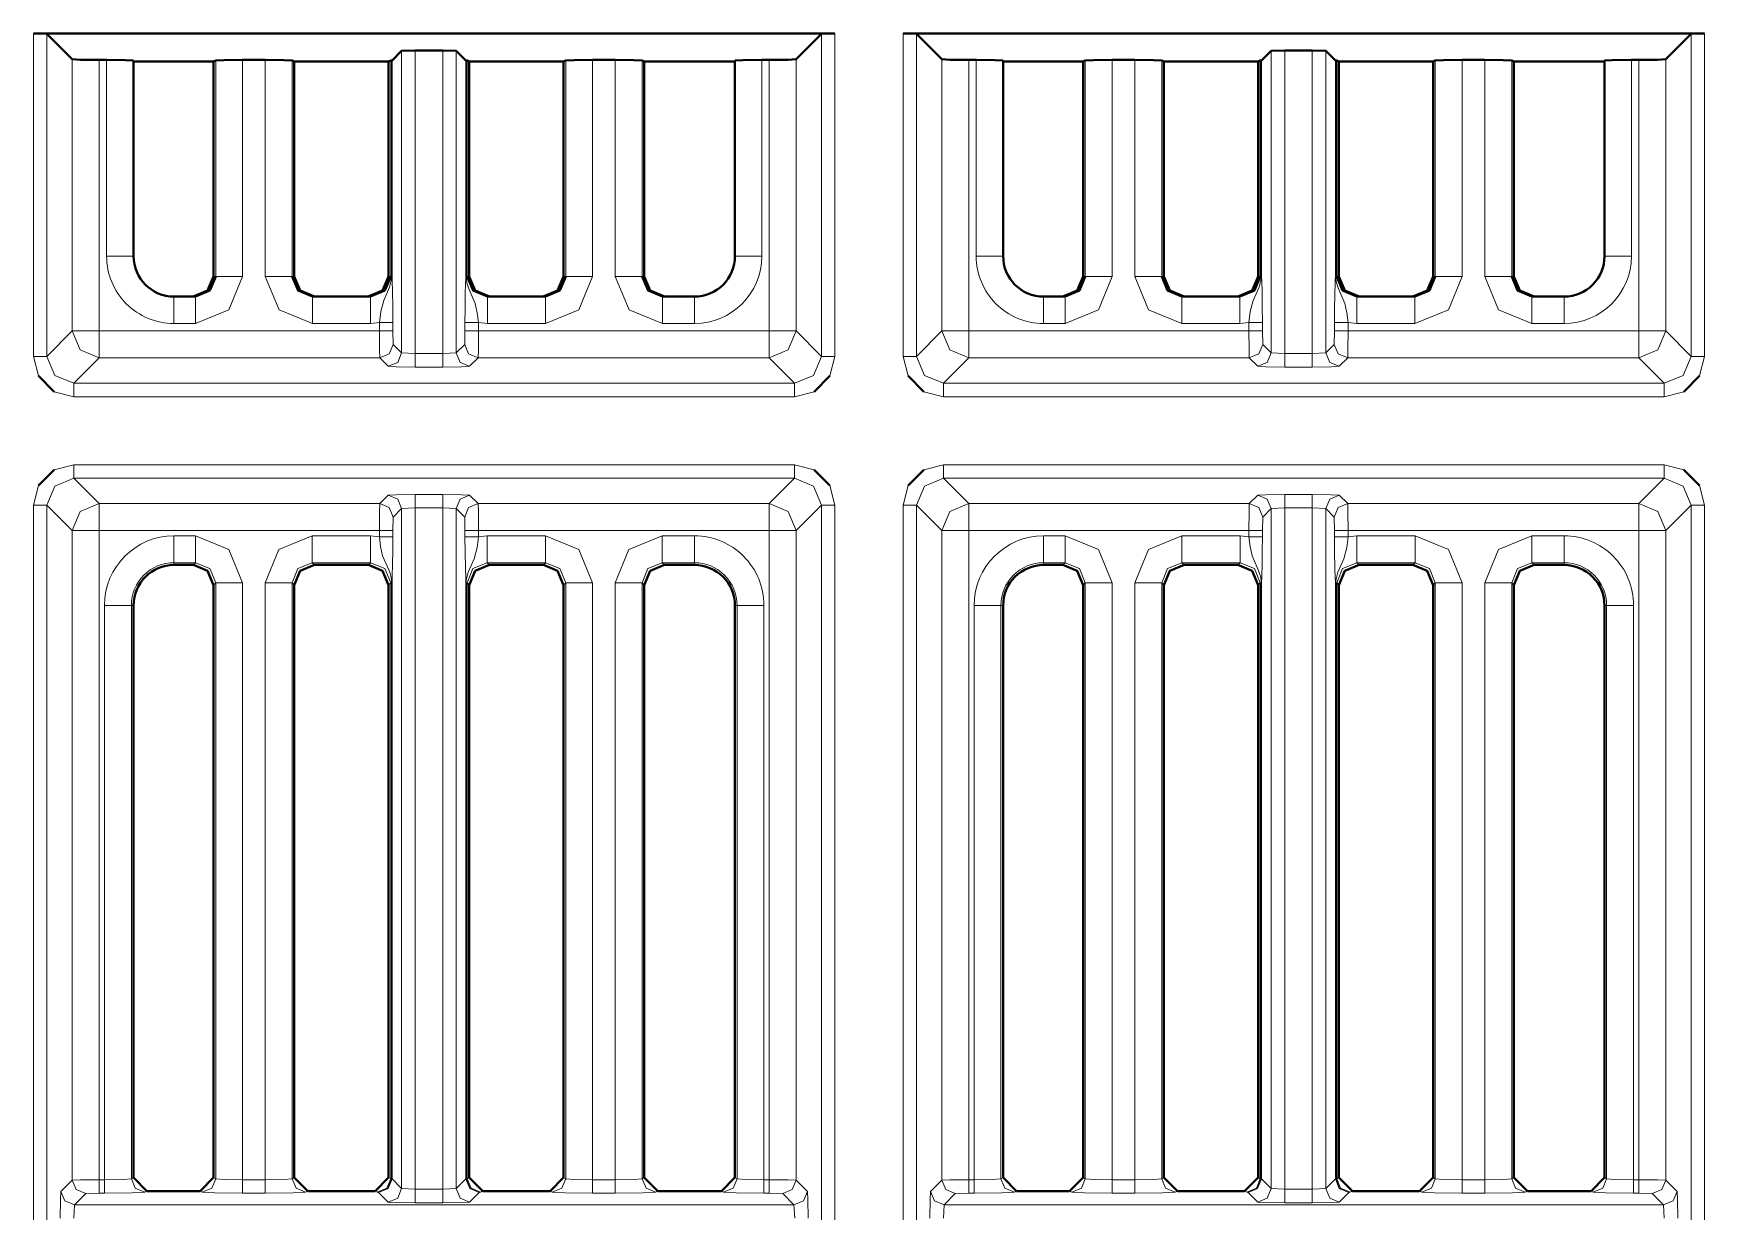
# Model space of a CAD drawing. Header units: millimetres. Extents: x 0 to 2941, y -405 to 1422.
# Drawn here: x 879.3 to 941.4, y 656.2 to 699.9 of the extents above; entities that cross this region are included whole.
import ezdxf

# ---------------------------------------------------------------- set-up
doc = ezdxf.new("R2010")
doc.units = ezdxf.units.MM
doc.layers.add('FINE', color=9, linetype='Continuous')
doc.layers.add('OUTLINE', color=7, linetype='Continuous')

msp = doc.modelspace()

# ---------------------------------------------------------------- linework, layer by layer
at = {"layer": 'FINE', "lineweight": 9}
for p, q in [((879.28, 699.94), (879.28, 687.953)), ((879.779, 687.953), (879.779, 699.928)), ((908.554, 699.928), (908.554, 687.953)), ((909.053, 687.953), (909.053, 699.94)), ((911.58, 699.94), (911.58, 687.953)), ((912.08, 687.953), (912.08, 699.928)), ((940.854, 699.928), (940.854, 687.953)), ((941.354, 687.953), (941.354, 699.94)), ((881.723, 688.897), (881.723, 698.958)), ((887.05, 690.922), (887.05, 698.958)), ((887.89, 698.958), (887.89, 690.922)), ((892.957, 688.082), (892.957, 699.299)), ((893.457, 699.312), (893.457, 688.056)), ((894.483, 688.056), (894.483, 699.312)), ((894.982, 699.299), (894.982, 688.082)), ((900.05, 690.922), (900.05, 698.958)), ((900.89, 698.958), (900.89, 690.922)), ((906.335, 691.673), (906.335, 698.958)), ((906.61, 698.958), (906.61, 688.897)), ((907.61, 688.897), (907.61, 698.984)), ((914.023, 688.897), (914.023, 698.958)), ((914.299, 698.958), (914.299, 691.673)), ((919.349, 690.922), (919.349, 698.958)), ((920.19, 698.958), (920.19, 690.922)), ((925.257, 688.082), (925.257, 699.299)), ((925.757, 699.312), (925.757, 688.056)), ((926.782, 688.056), (926.782, 699.312)), ((927.282, 699.299), (927.282, 688.082)), ((932.35, 690.922), (932.35, 698.958)), ((933.19, 698.958), (933.19, 690.922)), ((938.635, 691.673), (938.635, 698.958)), ((938.91, 698.958), (938.91, 688.897)), ((939.91, 688.897), (939.91, 698.984)), ((888.888, 690.922), (888.888, 698.934)), ((892.551, 698.934), (892.551, 690.922)), ((892.583, 698.939), (892.583, 690.922)), ((892.6, 690.922), (892.6, 698.942)), ((895.34, 698.942), (895.34, 690.922)), ((895.356, 690.922), (895.356, 698.939)), ((895.388, 690.922), (895.388, 698.934)), ((899.051, 698.934), (899.051, 690.922)), ((901.888, 690.922), (901.888, 698.934)), ((924.851, 698.934), (924.851, 690.922)), ((924.883, 698.939), (924.883, 690.922)), ((924.9, 690.922), (924.9, 698.942)), ((927.656, 690.922), (927.656, 698.939)), ((927.688, 690.922), (927.688, 698.934)), ((931.351, 698.934), (931.351, 690.922)), ((934.188, 690.922), (934.188, 698.934)), ((888.97, 690.922), (888.888, 690.922)), ((892.551, 690.922), (892.47, 690.922)), ((895.47, 690.922), (895.388, 690.922)), ((899.051, 690.922), (898.97, 690.922)), ((901.97, 690.922), (901.888, 690.922)), ((924.851, 690.922), (924.77, 690.922)), ((927.77, 690.922), (927.688, 690.922)), ((931.351, 690.922), (931.27, 690.922)), ((934.27, 690.922), (934.188, 690.922)), ((884.499, 689.172), (885.297, 689.172)), ((889.642, 689.172), (891.797, 689.172)), ((891.797, 689.172), (892.129, 689.204)), ((892.629, 688.897), (892.629, 689.204)), ((895.31, 689.204), (895.31, 688.897)), ((895.81, 688.897), (895.81, 689.204)), ((895.81, 689.204), (896.142, 689.172)), ((896.142, 689.172), (898.297, 689.172)), ((916.799, 689.172), (917.597, 689.172)), ((921.942, 689.172), (924.097, 689.172)), ((924.097, 689.172), (924.429, 689.204)), ((924.429, 689.204), (924.429, 688.897)), ((924.929, 688.897), (924.929, 689.204)), ((928.11, 688.897), (928.11, 689.204)), ((928.11, 689.204), (928.442, 689.172)), ((928.442, 689.172), (930.597, 689.172)), ((934.942, 689.172), (936.135, 689.172)), ((892.641, 688.397), (892.629, 688.897)), ((895.31, 688.897), (895.298, 688.397)), ((906.61, 688.897), (895.81, 688.897)), ((908.554, 687.953), (907.61, 688.897)), ((924.429, 688.897), (914.023, 688.897)), ((938.91, 688.897), (928.11, 688.897)), ((940.854, 687.953), (939.91, 688.897)), ((879.28, 687.953), (879.468, 687.226)), ((880.779, 686.953), (881.723, 687.897)), ((881.723, 687.897), (892.142, 687.897)), ((892.142, 687.897), (892.457, 687.582)), ((892.957, 688.082), (892.641, 688.397)), ((893.457, 688.056), (892.957, 688.082)), ((894.483, 688.056), (893.457, 688.056)), ((894.982, 688.082), (894.483, 688.056)), ((895.298, 688.397), (894.982, 688.082)), ((895.482, 687.582), (895.797, 687.897)), ((895.797, 687.897), (906.61, 687.897)), ((906.61, 687.897), (907.554, 686.953)), ((908.865, 687.226), (909.053, 687.953)), ((911.58, 687.953), (911.768, 687.226)), ((913.079, 686.953), (914.023, 687.897)), ((914.023, 687.897), (924.442, 687.897)), ((925.757, 688.056), (925.257, 688.082)), ((926.782, 688.056), (925.757, 688.056)), ((927.282, 688.082), (926.782, 688.056)), ((927.598, 688.397), (927.282, 688.082)), ((927.782, 687.582), (928.097, 687.897)), ((928.097, 687.897), (938.91, 687.897)), ((938.91, 687.897), (939.854, 686.953)), ((941.165, 687.226), (941.354, 687.953)), ((880.052, 686.641), (880.779, 686.454)), ((907.554, 686.953), (880.779, 686.953)), ((907.554, 686.454), (908.281, 686.641)), ((912.352, 686.641), (913.079, 686.454)), ((939.854, 686.953), (913.079, 686.953)), ((880.779, 686.454), (907.554, 686.454)), ((908.281, 683.739), (907.554, 683.927)), ((940.581, 683.739), (939.854, 683.927)), ((879.468, 683.155), (879.28, 682.428)), ((894.483, 682.824), (893.457, 682.824)), ((907.554, 683.428), (906.61, 682.484)), ((909.053, 682.428), (908.865, 683.155)), ((911.768, 683.155), (911.58, 682.428)), ((913.079, 683.428), (939.854, 683.428)), ((914.023, 682.484), (913.079, 683.428)), ((939.854, 683.428), (938.91, 682.484)), ((879.28, 682.428), (879.28, 627.848)), ((892.142, 682.484), (881.723, 682.484)), ((892.457, 682.799), (892.142, 682.484)), ((892.641, 681.984), (892.957, 682.299)), ((892.957, 657.058), (892.957, 682.299)), ((893.457, 682.325), (893.457, 657.032)), ((894.483, 657.032), (894.483, 682.325)), ((894.483, 682.325), (894.982, 682.299)), ((894.982, 682.299), (895.298, 681.984)), ((894.982, 682.299), (894.982, 657.058)), ((895.797, 682.484), (895.482, 682.799)), ((906.61, 682.484), (895.797, 682.484)), ((907.61, 681.484), (908.554, 682.428)), ((908.554, 682.428), (908.554, 627.86)), ((909.053, 627.848), (909.053, 682.428)), ((911.58, 682.428), (911.58, 627.848)), ((912.08, 682.428), (913.023, 681.484)), ((912.08, 627.703), (912.08, 682.428)), ((924.442, 682.484), (914.023, 682.484)), ((924.757, 682.799), (924.442, 682.484)), ((924.942, 681.984), (925.257, 682.299)), ((925.257, 682.299), (925.757, 682.325)), ((925.257, 657.058), (925.257, 682.299)), ((925.757, 682.325), (925.757, 657.032)), ((925.757, 682.325), (926.782, 682.325)), ((927.282, 682.299), (927.598, 681.984)), ((927.282, 682.299), (927.282, 657.058)), ((928.097, 682.484), (927.782, 682.799)), ((938.91, 682.484), (928.097, 682.484)), ((939.91, 681.484), (940.854, 682.428)), ((940.854, 682.428), (940.854, 627.86)), ((892.629, 681.484), (892.641, 681.984)), ((895.298, 681.984), (895.31, 681.484)), ((924.929, 681.484), (924.942, 681.984)), ((927.598, 681.984), (927.61, 681.484)), ((880.723, 681.484), (880.723, 657.373)), ((881.723, 681.484), (892.129, 681.484)), ((881.723, 657.386), (881.723, 681.484)), ((892.129, 681.258), (891.802, 681.288)), ((892.129, 681.484), (892.129, 681.258)), ((892.629, 681.258), (892.629, 681.484)), ((895.31, 681.484), (895.31, 681.258)), ((895.81, 681.484), (906.61, 681.484)), ((895.81, 681.258), (895.81, 681.484)), ((903.835, 681.288), (902.637, 681.288)), ((906.61, 681.484), (906.61, 657.386)), ((913.023, 681.484), (913.023, 657.373)), ((914.023, 681.484), (924.429, 681.484)), ((914.023, 657.386), (914.023, 681.484)), ((924.429, 681.258), (924.102, 681.288)), ((924.429, 681.484), (924.429, 681.258)), ((924.929, 681.258), (924.929, 681.484)), ((927.61, 681.484), (927.61, 681.258)), ((928.11, 681.484), (938.91, 681.484)), ((928.11, 681.258), (928.11, 681.484)), ((938.91, 681.484), (938.91, 657.386)), ((939.91, 657.373), (939.91, 681.484)), ((884.499, 680.208), (884.499, 680.29)), ((884.499, 680.29), (885.302, 680.29)), ((885.302, 680.29), (885.221, 680.208)), ((889.719, 680.208), (889.637, 680.29)), ((889.637, 680.29), (891.802, 680.29)), ((891.802, 680.29), (891.721, 680.208)), ((896.219, 680.208), (896.137, 680.29)), ((896.137, 680.29), (898.302, 680.29)), ((898.302, 680.29), (898.221, 680.208)), ((902.719, 680.208), (902.637, 680.29)), ((917.602, 680.29), (917.521, 680.208)), ((922.019, 680.208), (921.937, 680.29)), ((928.519, 680.208), (928.437, 680.29)), ((928.437, 680.29), (930.602, 680.29)), ((930.602, 680.29), (930.521, 680.208)), ((935.019, 680.208), (934.937, 680.29)), ((934.937, 680.29), (936.135, 680.29)), ((936.135, 680.29), (936.135, 680.208)), ((885.97, 679.459), (886.051, 679.541)), ((886.051, 679.541), (886.051, 657.423)), ((887.89, 679.541), (887.89, 657.386)), ((888.888, 657.423), (888.888, 679.541)), ((888.888, 679.541), (888.97, 679.459)), ((892.47, 679.459), (892.551, 679.541)), ((892.551, 679.541), (892.551, 657.423)), ((892.583, 679.541), (892.583, 657.415)), ((892.6, 657.415), (892.6, 679.541)), ((895.34, 679.541), (895.34, 657.415)), ((895.388, 679.541), (895.47, 679.459)), ((895.388, 657.423), (895.388, 679.541)), ((898.97, 679.459), (899.051, 679.541)), ((899.051, 679.541), (899.051, 657.423)), ((900.05, 657.386), (900.05, 679.541)), ((900.89, 679.541), (900.89, 657.386)), ((901.888, 679.541), (901.97, 679.459)), ((901.888, 657.423), (901.888, 679.541)), ((918.27, 679.459), (918.351, 679.541)), ((918.351, 679.541), (918.351, 657.423)), ((919.349, 657.386), (919.349, 679.541)), ((920.19, 679.541), (920.19, 657.386)), ((924.77, 679.459), (924.851, 679.541)), ((924.851, 679.541), (924.851, 657.423)), ((924.883, 679.541), (924.883, 657.415)), ((924.9, 657.415), (924.9, 679.541)), ((927.64, 679.541), (927.64, 657.415)), ((927.688, 679.541), (927.77, 679.459)), ((927.688, 657.423), (927.688, 679.541)), ((931.27, 679.459), (931.351, 679.541)), ((931.351, 679.541), (931.351, 657.423)), ((932.35, 657.386), (932.35, 679.541)), ((933.19, 679.541), (933.19, 657.386)), ((881.919, 678.709), (881.919, 657.386)), ((905.335, 678.709), (905.416, 678.709)), ((905.416, 678.709), (905.416, 657.423)), ((906.415, 657.386), (906.415, 678.709)), ((914.219, 678.709), (914.219, 657.386)), ((915.217, 678.709), (915.299, 678.709)), ((915.217, 657.423), (915.217, 678.709)), ((937.635, 678.709), (937.716, 678.709)), ((937.716, 678.709), (937.716, 657.423)), ((938.715, 657.386), (938.715, 678.709)), ((880.723, 657.373), (880.303, 656.953)), ((881.919, 657.386), (881.723, 657.386)), ((882.999, 657.464), (882.917, 657.423)), ((886.051, 657.423), (885.97, 657.464)), ((887.89, 657.386), (887.05, 657.386)), ((888.97, 657.464), (888.888, 657.423)), ((892.551, 657.423), (892.47, 657.464)), ((892.583, 657.415), (892.551, 657.423)), ((892.957, 657.058), (892.6, 657.415)), ((895.34, 657.415), (894.982, 657.058)), ((895.388, 657.423), (895.356, 657.415)), ((895.47, 657.464), (895.388, 657.423)), ((899.051, 657.423), (898.97, 657.464)), ((900.89, 657.386), (900.05, 657.386)), ((901.97, 657.464), (901.888, 657.423)), ((905.416, 657.423), (905.335, 657.464)), ((906.61, 657.386), (906.415, 657.386)), ((908.03, 656.953), (907.61, 657.373)), ((913.023, 657.373), (912.603, 656.953)), ((914.219, 657.386), (914.023, 657.386)), ((915.299, 657.464), (915.217, 657.423)), ((918.351, 657.423), (918.27, 657.464)), ((920.19, 657.386), (919.349, 657.386)), ((921.27, 657.464), (921.188, 657.423)), ((924.851, 657.423), (924.77, 657.464)), ((924.883, 657.415), (924.851, 657.423)), ((925.257, 657.058), (924.9, 657.415)), ((927.64, 657.415), (927.282, 657.058)), ((927.688, 657.423), (927.656, 657.415)), ((927.77, 657.464), (927.688, 657.423)), ((931.351, 657.423), (931.27, 657.464)), ((933.19, 657.386), (932.35, 657.386)), ((934.27, 657.464), (934.188, 657.423)), ((937.716, 657.423), (937.635, 657.464)), ((938.91, 657.386), (938.715, 657.386)), ((940.33, 656.953), (939.91, 657.373)), ((880.803, 656.453), (881.223, 656.873)), ((881.223, 656.873), (881.723, 656.886)), ((881.723, 656.886), (881.919, 656.886)), ((883.416, 656.923), (883.498, 656.964)), ((885.47, 656.964), (885.552, 656.923)), ((887.05, 656.886), (887.89, 656.886)), ((889.388, 656.923), (889.47, 656.964)), ((891.97, 656.964), (892.052, 656.923)), ((892.052, 656.923), (892.1, 656.915)), ((892.1, 656.915), (892.457, 656.558)), ((893.457, 657.032), (892.957, 657.058)), ((894.483, 657.032), (893.457, 657.032)), ((894.982, 657.058), (894.483, 657.032)), ((895.888, 656.923), (895.97, 656.964)), ((898.47, 656.964), (898.552, 656.923)), ((900.05, 656.886), (900.89, 656.886)), ((902.388, 656.923), (902.47, 656.964)), ((904.835, 656.964), (904.917, 656.923)), ((906.415, 656.886), (906.61, 656.886)), ((906.61, 656.886), (907.11, 656.873)), ((907.11, 656.873), (907.53, 656.453)), ((913.103, 656.453), (913.523, 656.873)), ((913.523, 656.873), (914.023, 656.886)), ((914.023, 656.886), (914.219, 656.886)), ((915.717, 656.923), (915.799, 656.964)), ((917.77, 656.964), (917.852, 656.923)), ((919.349, 656.886), (920.19, 656.886)), ((921.688, 656.923), (921.77, 656.964)), ((924.27, 656.964), (924.352, 656.923)), ((924.352, 656.923), (924.4, 656.915)), ((924.4, 656.915), (924.757, 656.558)), ((927.282, 657.058), (926.782, 657.032)), ((927.782, 656.558), (928.139, 656.915)), ((928.139, 656.915), (928.188, 656.923)), ((928.188, 656.923), (928.27, 656.964)), ((930.77, 656.964), (930.852, 656.923)), ((932.35, 656.886), (933.19, 656.886)), ((934.688, 656.923), (934.77, 656.964)), ((937.135, 656.964), (937.217, 656.923)), ((938.715, 656.886), (938.91, 656.886)), ((938.91, 656.886), (939.41, 656.873)), ((939.41, 656.873), (939.83, 656.453)), ((880.778, 655.953), (880.803, 656.453)), ((880.803, 656.453), (907.53, 656.453)), ((893.457, 656.532), (894.483, 656.532)), ((907.53, 656.453), (907.556, 655.953)), ((913.078, 655.953), (913.103, 656.453)), ((913.103, 656.453), (939.83, 656.453)), ((925.757, 656.532), (926.782, 656.532)), ((939.83, 656.453), (939.856, 655.953))]:
    msp.add_line(p, q, dxfattribs=at)
for points in [[(880.723, 698.984), (880.723, 688.897), (879.779, 687.953)], [(913.023, 698.984), (913.023, 688.897), (912.08, 687.953)], [(886.051, 698.934), (886.051, 690.922), (885.97, 690.922)], [(918.351, 698.934), (918.351, 690.922), (918.27, 690.922)], [(921.27, 690.922), (921.188, 690.922), (921.188, 698.934)], [(927.64, 698.942), (927.64, 690.922), (927.64, 690.91), (927.639, 690.883), (927.638, 690.824), (927.637, 690.776), (927.634, 690.702), (927.62, 690.206), (927.613, 689.735), (927.61, 689.204)], [(882.999, 691.673), (882.706, 691.673), (881.998, 691.673)], [(906.335, 691.673), (905.628, 691.673), (905.335, 691.673)], [(915.299, 691.673), (915.006, 691.673), (914.299, 691.673)], [(938.635, 691.673), (937.927, 691.673), (937.635, 691.673)], [(885.297, 689.172), (886.536, 689.685), (887.05, 690.922)], [(886.051, 690.922), (886.361, 690.922), (887.05, 690.922)], [(887.89, 690.922), (888.578, 690.922), (888.888, 690.922)], [(887.89, 690.922), (888.403, 689.685), (889.642, 689.172)], [(892.583, 690.922), (892.581, 690.852), (892.572, 690.766), (892.512, 690.527), (892.292, 690.027), (892.18, 689.613), (892.129, 689.204)], [(892.583, 690.922), (892.562, 690.922), (892.551, 690.922)], [(892.6, 690.922), (892.595, 690.922), (892.583, 690.922)], [(892.629, 689.204), (892.626, 689.799), (892.617, 690.346), (892.604, 690.754), (892.6, 690.862), (892.6, 690.896), (892.6, 690.922)], [(895.34, 690.922), (895.34, 690.91), (895.339, 690.883), (895.338, 690.824), (895.336, 690.776), (895.334, 690.702), (895.32, 690.206), (895.313, 689.735), (895.31, 689.204)], [(895.34, 690.922), (895.345, 690.922), (895.356, 690.922)], [(895.81, 689.204), (895.767, 689.568), (895.688, 689.913), (895.463, 690.434), (895.413, 690.57), (895.384, 690.676), (895.361, 690.821), (895.357, 690.89), (895.356, 690.922)], [(895.356, 690.922), (895.378, 690.922), (895.388, 690.922)], [(898.297, 689.172), (899.536, 689.685), (900.05, 690.922)], [(900.05, 690.922), (899.361, 690.922), (899.051, 690.922)], [(900.89, 690.922), (901.578, 690.922), (901.888, 690.922)], [(900.89, 690.922), (901.403, 689.685), (902.642, 689.172)], [(917.597, 689.172), (918.836, 689.685), (919.349, 690.922)], [(918.351, 690.922), (918.661, 690.922), (919.349, 690.922)], [(921.188, 690.922), (920.878, 690.922), (920.19, 690.922)], [(920.19, 690.922), (920.703, 689.685), (921.942, 689.172)], [(924.883, 690.922), (924.881, 690.852), (924.872, 690.766), (924.812, 690.527), (924.592, 690.027), (924.48, 689.613), (924.429, 689.204)], [(924.851, 690.922), (924.862, 690.922), (924.883, 690.922)], [(924.883, 690.922), (924.895, 690.922), (924.9, 690.922)], [(924.929, 689.204), (924.926, 689.799), (924.917, 690.346), (924.903, 690.754), (924.9, 690.862), (924.9, 690.896), (924.9, 690.922)], [(927.64, 690.922), (927.645, 690.922), (927.656, 690.922)], [(928.11, 689.204), (928.067, 689.568), (927.988, 689.913), (927.763, 690.434), (927.713, 690.57), (927.684, 690.676), (927.661, 690.821), (927.657, 690.89), (927.656, 690.922)], [(927.688, 690.922), (927.678, 690.922), (927.656, 690.922)], [(930.597, 689.172), (931.836, 689.685), (932.35, 690.922)], [(931.351, 690.922), (931.661, 690.922), (932.35, 690.922)], [(933.19, 690.922), (933.878, 690.922), (934.188, 690.922)], [(933.19, 690.922), (933.703, 689.685), (934.942, 689.172)], [(884.499, 690.172), (884.499, 689.88), (884.499, 689.172)], [(885.297, 690.172), (885.297, 689.88), (885.297, 689.172)], [(889.642, 689.172), (889.642, 689.88), (889.642, 690.172)], [(891.797, 689.172), (891.797, 689.88), (891.797, 690.172)], [(896.142, 689.172), (896.142, 689.88), (896.142, 690.172)], [(898.297, 689.172), (898.297, 689.88), (898.297, 690.172)], [(902.642, 689.172), (902.642, 689.88), (902.642, 690.172)], [(903.835, 689.172), (903.835, 689.88), (903.835, 690.172)], [(916.799, 690.172), (916.799, 689.88), (916.799, 689.172)], [(917.597, 690.172), (917.597, 689.88), (917.597, 689.172)], [(921.942, 690.172), (921.942, 689.88), (921.942, 689.172)], [(924.097, 690.172), (924.097, 689.88), (924.097, 689.172)], [(928.442, 690.172), (928.442, 689.88), (928.442, 689.172)], [(930.597, 690.172), (930.597, 689.88), (930.597, 689.172)], [(934.942, 689.172), (934.942, 689.88), (934.942, 690.172)], [(936.135, 689.172), (936.135, 689.88), (936.135, 690.172)], [(892.129, 689.204), (892.129, 688.897), (881.723, 688.897)], [(892.629, 689.204), (892.478, 689.204), (892.129, 689.204)], [(895.31, 689.204), (895.461, 689.204), (895.81, 689.204)], [(924.429, 689.204), (924.778, 689.204), (924.929, 689.204)], [(927.61, 689.204), (927.61, 688.897), (927.598, 688.397)], [(927.61, 689.204), (927.761, 689.204), (928.11, 689.204)], [(880.723, 688.897), (881.016, 688.19), (881.723, 687.897)], [(881.723, 688.897), (881.025, 688.897), (880.723, 688.897)], [(881.723, 688.897), (881.723, 688.199), (881.723, 687.897)], [(892.629, 688.897), (892.478, 688.897), (892.129, 688.897)], [(892.129, 688.897), (892.133, 688.199), (892.142, 687.897)], [(895.31, 688.897), (895.461, 688.897), (895.81, 688.897)], [(895.797, 687.897), (895.807, 688.199), (895.81, 688.897)], [(906.61, 687.897), (907.317, 688.19), (907.61, 688.897)], [(906.61, 688.897), (906.61, 688.199), (906.61, 687.897)], [(906.61, 688.897), (907.308, 688.897), (907.61, 688.897)], [(913.023, 688.897), (913.316, 688.19), (914.023, 687.897)], [(914.023, 688.897), (913.325, 688.897), (913.023, 688.897)], [(914.023, 688.897), (914.023, 688.199), (914.023, 687.897)], [(924.429, 688.897), (924.778, 688.897), (924.929, 688.897)], [(924.429, 688.897), (924.433, 688.199), (924.442, 687.897)], [(925.257, 688.082), (924.942, 688.397), (924.929, 688.897)], [(927.61, 688.897), (927.761, 688.897), (928.11, 688.897)], [(928.097, 687.897), (928.106, 688.199), (928.11, 688.897)], [(938.91, 687.897), (939.617, 688.19), (939.91, 688.897)], [(938.91, 688.897), (938.91, 688.199), (938.91, 687.897)], [(938.91, 688.897), (939.608, 688.897), (939.91, 688.897)], [(879.28, 687.953), (879.629, 687.953), (879.779, 687.953)], [(880.779, 686.953), (880.072, 687.246), (879.779, 687.953)], [(892.641, 688.397), (892.495, 688.044), (892.142, 687.897)], [(892.957, 688.082), (892.81, 687.728), (892.457, 687.582)], [(893.457, 688.056), (893.457, 687.707), (893.457, 687.556)], [(894.483, 688.056), (894.483, 687.707), (894.483, 687.556)], [(894.982, 688.082), (895.129, 687.728), (895.482, 687.582)], [(895.298, 688.397), (895.444, 688.044), (895.797, 687.897)], [(908.554, 687.953), (908.261, 687.246), (907.554, 686.953)], [(909.053, 687.953), (908.705, 687.953), (908.554, 687.953)], [(911.58, 687.953), (911.929, 687.953), (912.08, 687.953)], [(913.079, 686.953), (912.372, 687.246), (912.08, 687.953)], [(924.442, 687.897), (924.795, 688.044), (924.942, 688.397)], [(924.442, 687.897), (924.757, 687.582), (925.059, 687.564), (925.757, 687.556)], [(924.757, 687.582), (925.11, 687.728), (925.257, 688.082)], [(925.757, 687.556), (925.757, 687.707), (925.757, 688.056)], [(926.782, 688.056), (926.782, 687.707), (926.782, 687.556)], [(927.282, 688.082), (927.429, 687.728), (927.782, 687.582)], [(927.598, 688.397), (927.744, 688.044), (928.097, 687.897)], [(940.854, 687.953), (940.561, 687.246), (939.854, 686.953)], [(941.354, 687.953), (941.005, 687.953), (940.854, 687.953)], [(892.457, 687.582), (892.759, 687.564), (893.457, 687.556)], [(893.457, 687.556), (894.483, 687.556), (895.18, 687.564), (895.482, 687.582)], [(925.757, 687.556), (926.782, 687.556), (927.48, 687.564), (927.782, 687.582)], [(880.779, 686.454), (880.779, 686.802), (880.779, 686.953)], [(907.554, 686.454), (907.554, 686.802), (907.554, 686.953)], [(913.079, 686.454), (913.079, 686.802), (913.079, 686.953)], [(913.079, 686.454), (939.854, 686.454), (940.581, 686.641)], [(939.854, 686.454), (939.854, 686.802), (939.854, 686.953)], [(907.554, 683.927), (880.779, 683.927), (880.052, 683.739)], [(880.779, 683.428), (880.779, 683.578), (880.779, 683.927)], [(907.554, 683.428), (907.554, 683.578), (907.554, 683.927)], [(939.854, 683.927), (913.079, 683.927), (912.352, 683.739)], [(913.079, 683.428), (913.079, 683.578), (913.079, 683.927)], [(939.854, 683.428), (939.854, 683.578), (939.854, 683.927)], [(879.779, 682.428), (880.072, 683.135), (880.779, 683.428)], [(881.723, 682.484), (880.779, 683.428), (907.554, 683.428)], [(893.457, 682.824), (892.759, 682.817), (892.457, 682.799)], [(893.457, 682.325), (893.457, 682.674), (893.457, 682.824)], [(894.483, 682.325), (894.483, 682.674), (894.483, 682.824)], [(895.482, 682.799), (895.18, 682.817), (894.483, 682.824)], [(907.554, 683.428), (908.261, 683.135), (908.554, 682.428)], [(912.08, 682.428), (912.372, 683.135), (913.079, 683.428)], [(926.782, 682.824), (925.757, 682.824), (925.059, 682.817), (924.757, 682.799)], [(925.757, 682.325), (925.757, 682.674), (925.757, 682.824)], [(926.782, 682.824), (926.782, 682.674), (926.782, 682.325)], [(927.782, 682.799), (927.48, 682.817), (926.782, 682.824)], [(939.854, 683.428), (940.561, 683.135), (940.854, 682.428)], [(941.354, 627.848), (941.354, 682.428), (941.165, 683.155)], [(879.779, 682.428), (879.629, 682.428), (879.28, 682.428)], [(879.779, 627.703), (879.779, 682.428), (880.723, 681.484)], [(881.723, 682.484), (881.016, 682.191), (880.723, 681.484)], [(881.723, 682.484), (881.723, 682.182), (881.723, 681.484)], [(892.142, 682.484), (892.133, 682.182), (892.129, 681.484)], [(892.641, 681.984), (892.495, 682.337), (892.142, 682.484)], [(892.957, 682.299), (892.81, 682.653), (892.457, 682.799)], [(892.957, 682.299), (893.457, 682.325), (894.483, 682.325)], [(894.982, 682.299), (895.129, 682.653), (895.482, 682.799)], [(895.298, 681.984), (895.444, 682.337), (895.797, 682.484)], [(895.81, 681.484), (895.807, 682.182), (895.797, 682.484)], [(907.61, 681.484), (907.317, 682.191), (906.61, 682.484)], [(906.61, 682.484), (906.61, 682.182), (906.61, 681.484)], [(909.053, 682.428), (908.705, 682.428), (908.554, 682.428)], [(912.08, 682.428), (911.929, 682.428), (911.58, 682.428)], [(914.023, 682.484), (913.316, 682.191), (913.023, 681.484)], [(914.023, 682.484), (914.023, 682.182), (914.023, 681.484)], [(924.442, 682.484), (924.433, 682.182), (924.429, 681.484)], [(924.942, 681.984), (924.795, 682.337), (924.442, 682.484)], [(925.257, 682.299), (925.11, 682.653), (924.757, 682.799)], [(926.782, 657.032), (926.782, 682.325), (927.282, 682.299)], [(927.782, 682.799), (927.429, 682.653), (927.282, 682.299)], [(928.097, 682.484), (927.744, 682.337), (927.598, 681.984)], [(928.11, 681.484), (928.106, 682.182), (928.097, 682.484)], [(939.91, 681.484), (939.617, 682.191), (938.91, 682.484)], [(938.91, 682.484), (938.91, 682.182), (938.91, 681.484)], [(941.354, 682.428), (941.005, 682.428), (940.854, 682.428)], [(881.723, 681.484), (881.025, 681.484), (880.723, 681.484)], [(884.499, 680.29), (884.499, 680.6), (884.499, 681.288)], [(885.302, 680.29), (885.302, 680.6), (885.302, 681.288)], [(887.05, 657.386), (887.05, 679.541), (886.538, 680.777), (885.302, 681.288)], [(891.802, 681.288), (889.637, 681.288), (888.401, 680.777), (887.89, 679.541)], [(889.637, 680.29), (889.637, 680.6), (889.637, 681.288)], [(891.802, 680.29), (891.802, 680.6), (891.802, 681.288)], [(892.629, 681.484), (892.478, 681.484), (892.129, 681.484)], [(892.629, 681.258), (892.478, 681.258), (892.129, 681.258)], [(892.129, 681.258), (892.172, 680.894), (892.25, 680.551), (892.475, 680.033), (892.526, 679.896), (892.555, 679.79), (892.578, 679.644), (892.583, 679.574), (892.583, 679.541)], [(892.6, 679.541), (892.6, 679.553), (892.6, 679.581), (892.601, 679.64), (892.603, 679.689), (892.605, 679.763), (892.62, 680.257), (892.626, 680.728), (892.629, 681.258)], [(895.31, 681.484), (895.461, 681.484), (895.81, 681.484)], [(895.31, 681.258), (895.461, 681.258), (895.81, 681.258)], [(895.31, 681.258), (895.313, 680.666), (895.323, 680.118), (895.336, 679.71), (895.339, 679.602), (895.339, 679.568), (895.34, 679.541)], [(895.356, 679.541), (895.378, 679.541), (895.388, 679.541), (895.606, 680.071), (896.137, 680.29), (896.137, 680.6), (896.137, 681.288)], [(895.356, 657.415), (895.356, 679.541), (895.358, 679.611), (895.367, 679.698), (895.427, 679.937), (895.649, 680.437), (895.76, 680.851), (895.81, 681.258)], [(898.302, 681.288), (896.137, 681.288), (895.81, 681.258)], [(898.302, 680.29), (898.302, 680.6), (898.302, 681.288)], [(900.05, 679.541), (899.538, 680.777), (898.302, 681.288)], [(902.637, 681.288), (901.401, 680.777), (900.89, 679.541)], [(902.637, 680.29), (902.637, 680.6), (902.637, 681.288)], [(903.835, 681.288), (903.835, 680.6), (903.835, 680.29)], [(907.61, 657.373), (907.61, 681.484), (907.308, 681.484), (906.61, 681.484)], [(914.023, 681.484), (913.325, 681.484), (913.023, 681.484)], [(916.799, 680.29), (916.799, 680.6), (916.799, 681.288)], [(917.602, 680.29), (917.602, 680.6), (917.602, 681.288)], [(919.349, 679.541), (918.838, 680.777), (917.602, 681.288)], [(924.102, 681.288), (921.937, 681.288), (920.701, 680.777), (920.19, 679.541)], [(921.937, 680.29), (921.937, 680.6), (921.937, 681.288)], [(924.102, 680.29), (924.102, 680.6), (924.102, 681.288)], [(924.929, 681.484), (924.778, 681.484), (924.429, 681.484)], [(924.929, 681.258), (924.778, 681.258), (924.429, 681.258)], [(924.429, 681.258), (924.472, 680.894), (924.55, 680.551), (924.775, 680.033), (924.826, 679.896), (924.855, 679.79), (924.878, 679.644), (924.883, 679.574), (924.883, 679.541)], [(924.9, 679.541), (924.9, 679.553), (924.9, 679.581), (924.901, 679.64), (924.903, 679.689), (924.905, 679.763), (924.92, 680.257), (924.926, 680.728), (924.929, 681.258)], [(928.11, 681.484), (927.761, 681.484), (927.61, 681.484)], [(928.11, 681.258), (927.761, 681.258), (927.61, 681.258)], [(927.61, 681.258), (927.613, 680.666), (927.623, 680.118), (927.636, 679.71), (927.639, 679.602), (927.639, 679.568), (927.64, 679.541)], [(927.656, 679.541), (927.678, 679.541), (927.688, 679.541), (927.906, 680.071), (928.437, 680.29), (928.437, 680.6), (928.437, 681.288)], [(927.656, 657.415), (927.656, 679.541), (927.658, 679.611), (927.667, 679.698), (927.727, 679.937), (927.949, 680.437), (928.06, 680.851), (928.11, 681.258)], [(930.602, 681.288), (928.437, 681.288), (928.11, 681.258)], [(930.602, 680.29), (930.602, 680.6), (930.602, 681.288)], [(932.35, 679.541), (931.838, 680.777), (930.602, 681.288)], [(936.135, 681.288), (934.937, 681.288), (933.701, 680.777), (933.19, 679.541)], [(934.937, 681.288), (934.937, 680.6), (934.937, 680.29)], [(936.135, 681.288), (936.135, 680.6), (936.135, 680.29)], [(939.91, 681.484), (939.608, 681.484), (938.91, 681.484)], [(885.302, 680.29), (885.833, 680.071), (886.051, 679.541)], [(888.888, 679.541), (889.106, 680.071), (889.637, 680.29)], [(891.802, 680.29), (892.333, 680.071), (892.551, 679.541)], [(898.302, 680.29), (898.833, 680.071), (899.051, 679.541)], [(901.888, 679.541), (902.106, 680.071), (902.637, 680.29)], [(902.637, 680.29), (903.835, 680.29), (903.835, 680.208)], [(916.799, 680.208), (916.799, 680.29), (917.602, 680.29)], [(917.602, 680.29), (918.133, 680.071), (918.351, 679.541)], [(921.188, 679.541), (921.406, 680.071), (921.937, 680.29)], [(921.937, 680.29), (924.102, 680.29), (924.021, 680.208)], [(924.102, 680.29), (924.633, 680.071), (924.851, 679.541)], [(930.602, 680.29), (931.133, 680.071), (931.351, 679.541)], [(934.188, 679.541), (934.406, 680.071), (934.937, 680.29)], [(886.051, 679.541), (886.361, 679.541), (887.05, 679.541)], [(887.89, 679.541), (888.578, 679.541), (888.888, 679.541)], [(892.551, 679.541), (892.562, 679.541), (892.583, 679.541)], [(892.6, 679.541), (892.595, 679.541), (892.583, 679.541)], [(895.34, 679.541), (895.345, 679.541), (895.356, 679.541)], [(899.051, 679.541), (899.361, 679.541), (900.05, 679.541)], [(901.888, 679.541), (901.578, 679.541), (900.89, 679.541)], [(919.349, 679.541), (918.661, 679.541), (918.351, 679.541)], [(920.19, 679.541), (920.878, 679.541), (921.188, 679.541)], [(921.188, 657.423), (921.188, 679.541), (921.27, 679.459)], [(924.851, 679.541), (924.862, 679.541), (924.883, 679.541)], [(924.9, 679.541), (924.895, 679.541), (924.883, 679.541)], [(927.656, 679.541), (927.645, 679.541), (927.64, 679.541)], [(931.351, 679.541), (931.661, 679.541), (932.35, 679.541)], [(933.19, 679.541), (933.878, 679.541), (934.188, 679.541)], [(934.188, 657.423), (934.188, 679.541), (934.27, 679.459)], [(882.917, 678.709), (882.607, 678.709), (881.919, 678.709)], [(882.917, 657.423), (882.917, 678.709), (882.999, 678.709)], [(906.415, 678.709), (905.726, 678.709), (905.416, 678.709)], [(915.217, 678.709), (914.907, 678.709), (914.219, 678.709)], [(938.715, 678.709), (938.026, 678.709), (937.716, 678.709)], [(881.723, 657.386), (881.025, 657.382), (880.723, 657.373)], [(880.723, 657.373), (880.87, 657.02), (881.223, 656.873)], [(881.723, 657.386), (881.723, 657.037), (881.723, 656.886)], [(882.917, 657.423), (882.607, 657.396), (881.919, 657.386)], [(881.919, 657.386), (881.919, 657.037), (881.919, 656.886)], [(882.917, 657.423), (883.064, 657.07), (883.416, 656.923)], [(885.552, 656.923), (885.904, 657.07), (886.051, 657.423)], [(887.05, 657.386), (886.361, 657.396), (886.051, 657.423)], [(887.05, 656.886), (887.05, 657.037), (887.05, 657.386)], [(888.888, 657.423), (888.578, 657.396), (887.89, 657.386)], [(887.89, 656.886), (887.89, 657.037), (887.89, 657.386)], [(888.888, 657.423), (889.035, 657.07), (889.388, 656.923)], [(892.052, 656.923), (892.404, 657.07), (892.551, 657.423)], [(892.1, 656.915), (892.44, 657.063), (892.583, 657.415)], [(892.1, 656.915), (892.453, 657.062), (892.6, 657.415)], [(892.6, 657.415), (892.595, 657.415), (892.583, 657.415)], [(895.839, 656.915), (895.486, 657.062), (895.34, 657.415)], [(895.356, 657.415), (895.345, 657.415), (895.34, 657.415)], [(895.839, 656.915), (895.499, 657.063), (895.356, 657.415)], [(895.888, 656.923), (895.535, 657.07), (895.388, 657.423)], [(898.552, 656.923), (898.904, 657.07), (899.051, 657.423)], [(900.05, 657.386), (899.361, 657.396), (899.051, 657.423)], [(900.05, 656.886), (900.05, 657.037), (900.05, 657.386)], [(901.888, 657.423), (901.578, 657.396), (900.89, 657.386)], [(900.89, 657.386), (900.89, 657.037), (900.89, 656.886)], [(901.888, 657.423), (902.035, 657.07), (902.388, 656.923)], [(904.917, 656.923), (905.27, 657.07), (905.416, 657.423)], [(906.415, 657.386), (905.726, 657.396), (905.416, 657.423)], [(906.415, 656.886), (906.415, 657.037), (906.415, 657.386)], [(906.61, 656.886), (906.61, 657.037), (906.61, 657.386)], [(907.61, 657.373), (907.308, 657.382), (906.61, 657.386)], [(907.11, 656.873), (907.463, 657.02), (907.61, 657.373)], [(914.023, 657.386), (913.325, 657.382), (913.023, 657.373)], [(913.023, 657.373), (913.17, 657.02), (913.523, 656.873)], [(914.023, 657.386), (914.023, 657.037), (914.023, 656.886)], [(915.217, 657.423), (914.907, 657.396), (914.219, 657.386)], [(914.219, 657.386), (914.219, 657.037), (914.219, 656.886)], [(915.217, 657.423), (915.364, 657.07), (915.717, 656.923)], [(918.351, 657.423), (918.205, 657.07), (917.852, 656.923)], [(919.349, 657.386), (918.661, 657.396), (918.351, 657.423)], [(919.349, 657.386), (919.349, 657.037), (919.349, 656.886)], [(921.188, 657.423), (920.878, 657.396), (920.19, 657.386)], [(920.19, 657.386), (920.19, 657.037), (920.19, 656.886)], [(921.188, 657.423), (921.335, 657.07), (921.688, 656.923)], [(924.352, 656.923), (924.704, 657.07), (924.851, 657.423)], [(924.4, 656.915), (924.74, 657.063), (924.883, 657.415)], [(924.4, 656.915), (924.753, 657.062), (924.9, 657.415)], [(924.9, 657.415), (924.895, 657.415), (924.883, 657.415)], [(927.64, 657.415), (927.786, 657.062), (928.139, 656.915)], [(927.656, 657.415), (927.645, 657.415), (927.64, 657.415)], [(927.656, 657.415), (927.799, 657.063), (928.139, 656.915)], [(927.688, 657.423), (927.835, 657.07), (928.188, 656.923)], [(930.852, 656.923), (931.205, 657.07), (931.351, 657.423)], [(932.35, 657.386), (931.661, 657.396), (931.351, 657.423)], [(932.35, 656.886), (932.35, 657.037), (932.35, 657.386)], [(934.188, 657.423), (933.878, 657.396), (933.19, 657.386)], [(933.19, 656.886), (933.19, 657.037), (933.19, 657.386)], [(934.688, 656.923), (934.335, 657.07), (934.188, 657.423)], [(937.217, 656.923), (937.569, 657.07), (937.716, 657.423)], [(938.715, 657.386), (938.026, 657.396), (937.716, 657.423)], [(938.715, 656.886), (938.715, 657.037), (938.715, 657.386)], [(938.91, 657.386), (938.91, 657.037), (938.91, 656.886)], [(939.91, 657.373), (939.608, 657.382), (938.91, 657.386)], [(939.91, 657.373), (939.763, 657.02), (939.41, 656.873)], [(880.303, 656.953), (880.285, 656.651), (880.278, 655.953)], [(880.303, 656.953), (880.45, 656.6), (880.803, 656.453)], [(881.919, 656.886), (882.951, 656.897), (883.416, 656.923)], [(885.552, 656.923), (886.017, 656.897), (887.05, 656.886)], [(887.89, 656.886), (888.922, 656.897), (889.388, 656.923)], [(892.457, 656.558), (892.81, 656.704), (892.957, 657.058)], [(893.457, 656.532), (893.457, 656.683), (893.457, 657.032)], [(894.483, 656.532), (894.483, 656.683), (894.483, 657.032)], [(895.482, 656.558), (895.129, 656.704), (894.982, 657.058)], [(895.482, 656.558), (895.839, 656.915), (895.888, 656.923)], [(898.552, 656.923), (899.017, 656.897), (900.05, 656.886)], [(900.89, 656.886), (901.922, 656.897), (902.388, 656.923)], [(904.917, 656.923), (905.382, 656.897), (906.415, 656.886)], [(907.53, 656.453), (907.883, 656.6), (908.03, 656.953)], [(908.055, 655.953), (908.048, 656.651), (908.03, 656.953)], [(912.603, 656.953), (912.585, 656.651), (912.578, 655.953)], [(912.603, 656.953), (912.75, 656.6), (913.103, 656.453)], [(914.219, 656.886), (915.251, 656.897), (915.717, 656.923)], [(917.852, 656.923), (918.317, 656.897), (919.349, 656.886)], [(920.19, 656.886), (921.222, 656.897), (921.688, 656.923)], [(924.757, 656.558), (925.11, 656.704), (925.257, 657.058)], [(926.782, 657.032), (925.757, 657.032), (925.257, 657.058)], [(925.757, 656.532), (925.757, 656.683), (925.757, 657.032)], [(926.782, 657.032), (926.782, 656.683), (926.782, 656.532)], [(927.282, 657.058), (927.429, 656.704), (927.782, 656.558)], [(930.852, 656.923), (931.317, 656.897), (932.35, 656.886)], [(933.19, 656.886), (934.222, 656.897), (934.688, 656.923)], [(937.217, 656.923), (937.682, 656.897), (938.715, 656.886)], [(940.33, 656.953), (940.183, 656.6), (939.83, 656.453)], [(940.355, 655.953), (940.348, 656.651), (940.33, 656.953)], [(892.457, 656.558), (892.759, 656.54), (893.457, 656.532)], [(894.483, 656.532), (895.18, 656.54), (895.482, 656.558)], [(924.757, 656.558), (925.059, 656.54), (925.757, 656.532)], [(926.782, 656.532), (927.48, 656.54), (927.782, 656.558)]]:
    msp.add_lwpolyline(points, dxfattribs=at)
for points in [[(881.998, 698.958), (881.998, 691.673, 0.414214), (884.499, 689.173)], [(902.642, 689.172), (903.835, 689.172, 0.414203), (906.335, 691.673)], [(914.299, 691.673, 0.414214), (916.799, 689.173)], [(936.135, 689.173, 0.414203), (938.635, 691.673)], [(885.302, 681.288), (884.499, 681.288, 0.414204), (881.919, 678.709)], [(906.415, 678.709, 0.414223), (903.835, 681.288)], [(917.602, 681.288), (916.799, 681.288, 0.414204), (914.219, 678.709)], [(938.715, 678.709, 0.414233), (936.135, 681.288)], [(884.499, 680.29, 0.414214), (882.917, 678.709)], [(905.416, 678.709, 0.41423), (903.835, 680.29)], [(916.799, 680.29, 0.414214), (915.217, 678.709)], [(937.716, 678.709, 0.41423), (936.135, 680.29)]]:
    msp.add_lwpolyline(points, format="xyb", dxfattribs=at)
at = {"layer": 'OUTLINE', "lineweight": 40}
for p, q in [((879.779, 699.928), (879.28, 699.94)), ((909.053, 699.94), (879.28, 699.94)), ((879.779, 699.928), (880.723, 698.984)), ((908.554, 699.928), (907.61, 698.984)), ((909.053, 699.94), (908.554, 699.928)), ((912.08, 699.928), (911.58, 699.94)), ((941.354, 699.94), (911.58, 699.94)), ((912.08, 699.928), (913.023, 698.984)), ((940.854, 699.928), (939.91, 698.984)), ((941.354, 699.94), (940.854, 699.928)), ((881.998, 698.958), (881.723, 698.958)), ((887.89, 698.958), (887.05, 698.958)), ((892.957, 699.299), (892.6, 698.942)), ((893.457, 699.312), (892.957, 699.299)), ((894.982, 699.299), (895.34, 698.942)), ((900.89, 698.958), (900.05, 698.958)), ((906.61, 698.958), (906.335, 698.958)), ((914.299, 698.958), (914.023, 698.958)), ((920.19, 698.958), (919.349, 698.958)), ((925.257, 699.299), (924.9, 698.942)), ((925.757, 699.312), (925.257, 699.299)), ((927.282, 699.299), (927.64, 698.942)), ((933.19, 698.958), (932.35, 698.958)), ((938.91, 698.958), (938.635, 698.958)), ((882.999, 691.673), (882.999, 698.932)), ((885.97, 698.893), (882.999, 698.893)), ((886.051, 698.934), (885.97, 698.893)), ((885.97, 690.922), (885.97, 698.893)), ((888.888, 698.934), (888.97, 698.893)), ((892.47, 698.893), (888.97, 698.893)), ((888.97, 690.922), (888.97, 698.893)), ((892.551, 698.934), (892.47, 698.893)), ((892.47, 690.922), (892.47, 698.893)), ((892.583, 698.939), (892.551, 698.934)), ((892.583, 698.939), (892.6, 698.942)), ((895.34, 698.942), (895.356, 698.939)), ((895.388, 698.934), (895.356, 698.939)), ((895.388, 698.934), (895.47, 698.893)), ((895.47, 690.922), (895.47, 698.893)), ((898.97, 698.893), (895.47, 698.893)), ((899.051, 698.934), (898.97, 698.893)), ((898.97, 690.922), (898.97, 698.893)), ((901.888, 698.934), (901.97, 698.893)), ((901.97, 690.922), (901.97, 698.893)), ((905.335, 698.893), (901.97, 698.893)), ((905.335, 698.932), (905.335, 691.673)), ((915.299, 691.673), (915.299, 698.932)), ((918.27, 698.893), (915.299, 698.893)), ((918.351, 698.934), (918.27, 698.893)), ((918.27, 690.922), (918.27, 698.893)), ((921.188, 698.934), (921.27, 698.893)), ((921.27, 690.922), (921.27, 698.893)), ((924.77, 698.893), (921.27, 698.893)), ((924.851, 698.934), (924.77, 698.893)), ((924.77, 690.922), (924.77, 698.893)), ((924.883, 698.939), (924.851, 698.934)), ((924.883, 698.939), (924.9, 698.942)), ((927.64, 698.942), (927.656, 698.939)), ((927.688, 698.934), (927.656, 698.939)), ((927.688, 698.934), (927.77, 698.893)), ((927.77, 690.922), (927.77, 698.893)), ((931.27, 698.893), (927.77, 698.893)), ((931.351, 698.934), (931.27, 698.893)), ((931.27, 690.922), (931.27, 698.893)), ((934.188, 698.934), (934.27, 698.893)), ((937.635, 698.893), (934.27, 698.893)), ((934.27, 690.922), (934.27, 698.893)), ((937.635, 698.932), (937.635, 691.673)), ((885.297, 690.172), (884.499, 690.172)), ((891.797, 690.172), (889.642, 690.172)), ((898.297, 690.172), (896.142, 690.172)), ((903.835, 690.172), (902.642, 690.172)), ((917.597, 690.172), (916.799, 690.172)), ((924.097, 690.172), (921.942, 690.172)), ((930.597, 690.172), (928.442, 690.172)), ((936.135, 690.172), (934.942, 690.172)), ((880.052, 686.641), (879.468, 687.226)), ((908.865, 687.226), (908.281, 686.641)), ((912.352, 686.641), (911.768, 687.226)), ((941.165, 687.226), (940.581, 686.641)), ((880.052, 683.739), (879.468, 683.155)), ((908.281, 683.739), (908.865, 683.155)), ((912.352, 683.739), (911.768, 683.155)), ((940.581, 683.739), (941.165, 683.155)), ((884.499, 680.208), (885.221, 680.208)), ((889.719, 680.208), (891.721, 680.208)), ((896.219, 680.208), (898.221, 680.208)), ((902.719, 680.208), (903.835, 680.208)), ((916.799, 680.208), (917.521, 680.208)), ((935.019, 680.208), (936.135, 680.208)), ((885.97, 657.464), (885.97, 679.459)), ((888.97, 657.464), (888.97, 679.459)), ((892.47, 657.464), (892.47, 679.459)), ((895.47, 657.464), (895.47, 679.459)), ((898.97, 657.464), (898.97, 679.459)), ((901.97, 657.464), (901.97, 679.459)), ((918.27, 657.464), (918.27, 679.459)), ((924.77, 657.464), (924.77, 679.459)), ((931.27, 657.464), (931.27, 679.459)), ((882.999, 657.464), (882.999, 678.709)), ((915.299, 657.464), (915.299, 678.709)), ((937.635, 657.464), (937.635, 678.709)), ((885.97, 657.464), (885.47, 656.964)), ((889.47, 656.964), (888.97, 657.464)), ((892.47, 657.464), (891.97, 656.964)), ((895.97, 656.964), (895.47, 657.464)), ((898.97, 657.464), (898.47, 656.964)), ((902.47, 656.964), (901.97, 657.464)), ((905.335, 657.464), (904.835, 656.964)), ((915.799, 656.964), (915.299, 657.464)), ((918.27, 657.464), (917.77, 656.964)), ((921.77, 656.964), (921.27, 657.464)), ((924.77, 657.464), (924.27, 656.964)), ((931.27, 657.464), (930.77, 656.964)), ((934.77, 656.964), (934.27, 657.464)), ((937.635, 657.464), (937.135, 656.964)), ((891.97, 656.964), (889.47, 656.964)), ((898.47, 656.964), (895.97, 656.964)), ((904.835, 656.964), (902.47, 656.964)), ((917.77, 656.964), (915.799, 656.964)), ((924.27, 656.964), (921.77, 656.964)), ((937.135, 656.964), (934.77, 656.964))]:
    msp.add_line(p, q, dxfattribs=at)
for points in [[(880.723, 698.984), (881.025, 698.966), (881.723, 698.958)], [(882.999, 698.932), (882.706, 698.951), (881.998, 698.958)], [(887.05, 698.958), (886.361, 698.951), (886.051, 698.934)], [(888.888, 698.934), (888.578, 698.951), (887.89, 698.958)], [(894.982, 699.299), (894.483, 699.312), (893.457, 699.312)], [(900.05, 698.958), (899.361, 698.951), (899.051, 698.934)], [(901.888, 698.934), (901.578, 698.951), (900.89, 698.958)], [(906.335, 698.958), (905.628, 698.951), (905.335, 698.932)], [(906.61, 698.958), (907.308, 698.966), (907.61, 698.984)], [(913.023, 698.984), (913.325, 698.966), (914.023, 698.958)], [(915.299, 698.932), (915.006, 698.951), (914.299, 698.958)], [(919.349, 698.958), (918.661, 698.951), (918.351, 698.934)], [(921.188, 698.934), (920.878, 698.951), (920.19, 698.958)], [(927.282, 699.299), (926.782, 699.312), (925.757, 699.312)], [(932.35, 698.958), (931.661, 698.951), (931.351, 698.934)], [(934.188, 698.934), (933.878, 698.951), (933.19, 698.958)], [(938.635, 698.958), (937.927, 698.951), (937.635, 698.932)], [(938.91, 698.958), (939.608, 698.966), (939.91, 698.984)], [(885.97, 690.922), (885.75, 690.392), (885.219, 690.172)], [(886.051, 690.922), (885.83, 690.392), (885.297, 690.172)], [(889.642, 690.172), (889.109, 690.392), (888.888, 690.922)], [(889.721, 690.172), (889.19, 690.392), (888.97, 690.922)], [(892.47, 690.922), (892.25, 690.392), (891.718, 690.172)], [(892.551, 690.922), (892.33, 690.392), (891.797, 690.172)], [(896.142, 690.172), (895.609, 690.392), (895.388, 690.922)], [(896.221, 690.172), (895.69, 690.392), (895.47, 690.922)], [(898.97, 690.922), (898.75, 690.392), (898.219, 690.172)], [(899.051, 690.922), (898.83, 690.392), (898.297, 690.172)], [(902.642, 690.172), (902.109, 690.392), (901.888, 690.922)], [(902.721, 690.172), (902.189, 690.392), (901.97, 690.922)], [(918.27, 690.922), (918.05, 690.392), (917.519, 690.172)], [(918.351, 690.922), (918.13, 690.392), (917.597, 690.172)], [(921.942, 690.172), (921.409, 690.392), (921.188, 690.922)], [(922.021, 690.172), (921.49, 690.392), (921.27, 690.922)], [(924.77, 690.922), (924.55, 690.392), (924.019, 690.172)], [(924.851, 690.922), (924.63, 690.392), (924.097, 690.172)], [(928.442, 690.172), (927.909, 690.392), (927.688, 690.922)], [(928.521, 690.172), (927.99, 690.392), (927.77, 690.922)], [(931.27, 690.922), (931.05, 690.392), (930.519, 690.172)], [(931.351, 690.922), (931.13, 690.392), (930.597, 690.172)], [(934.942, 690.172), (934.409, 690.392), (934.188, 690.922)], [(935.021, 690.172), (934.49, 690.392), (934.27, 690.922)], [(885.221, 680.208), (885.75, 679.989), (885.97, 679.459)], [(888.97, 679.459), (889.189, 679.989), (889.719, 680.208)], [(891.721, 680.208), (892.25, 679.989), (892.47, 679.459)], [(895.47, 679.459), (895.689, 679.989), (896.219, 680.208)], [(898.221, 680.208), (898.75, 679.989), (898.97, 679.459)], [(901.97, 679.459), (902.189, 679.989), (902.719, 680.208)], [(917.521, 680.208), (918.05, 679.989), (918.27, 679.459)], [(921.27, 657.464), (921.27, 679.459), (921.489, 679.989), (922.019, 680.208)], [(922.019, 680.208), (924.021, 680.208), (924.55, 679.989), (924.77, 679.459)], [(927.77, 657.464), (927.77, 679.459), (927.989, 679.989), (928.519, 680.208)], [(928.519, 680.208), (930.521, 680.208), (931.05, 679.989), (931.27, 679.459)], [(934.27, 657.464), (934.27, 679.459), (934.489, 679.989), (935.019, 680.208)], [(885.47, 656.964), (883.498, 656.964), (882.999, 657.464)], [(930.77, 656.964), (928.27, 656.964), (927.77, 657.464)]]:
    msp.add_lwpolyline(points, dxfattribs=at)
for points in [[(882.999, 691.673, 0.414197), (884.499, 690.172)], [(903.835, 690.172, 0.414247), (905.335, 691.673)], [(915.299, 691.673, 0.414163), (916.799, 690.172)], [(936.135, 690.172, 0.414247), (937.635, 691.673)], [(884.499, 680.209, 0.414197), (882.999, 678.709)], [(905.335, 657.464), (905.335, 678.709, 0.414214), (903.835, 680.209)], [(916.799, 680.209, 0.41423), (915.299, 678.709)], [(937.635, 678.709, 0.414214), (936.135, 680.209)]]:
    msp.add_lwpolyline(points, format="xyb", dxfattribs=at)

doc.saveas('drawing.dxf')
